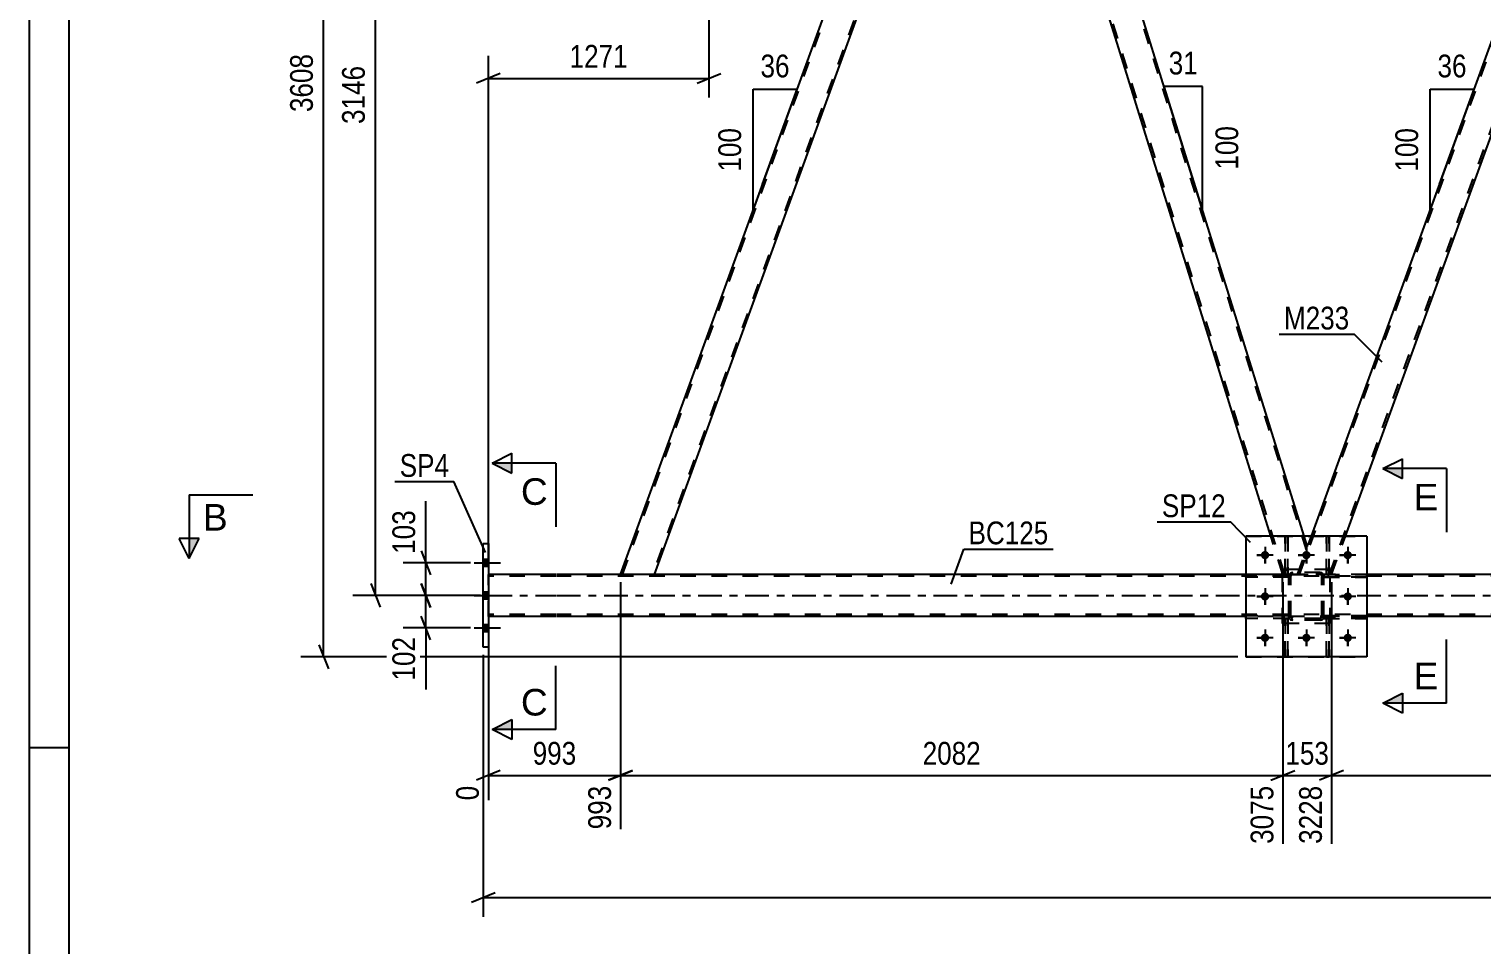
# Model space of a CAD drawing. Header units: millimetres. Extents: x 0 to 841, y 0 to 594.
# Drawn here: x 0 to 182.7, y 273.2 to 388.4 of the extents above; entities that cross this region are included whole.
import ezdxf

# ---------------------------------------------------------------- set-up
doc = ezdxf.new("R2010")
doc.units = ezdxf.units.MM
doc.linetypes.add('DXK_LINE_DOT2', pattern=[3.9198, 1.9599, -1.9599])
doc.linetypes.add('DXK_LINE_DOT3', pattern=[5.9187, 2.979, -0.9799, 0.9799, -0.9799])
doc.styles.add('Arial', font='ARIAL.TTF', dxfattribs={"height": 0.2})
doc.styles.add('Arial Narrow', font='ARIALN.TTF', dxfattribs={"height": 0.2})

# ---------------------------------------------------------------- blocks, each defined once
blk = doc.blocks.new('Unknown-247305199-1135')
at = {"color": 5, "linetype": 'Continuous'}
for p, q in [((0, 594), (0, 0)), ((5, 589), (5, 5)), ((5, 298), (0, 298))]:
    blk.add_line(p, q, dxfattribs=at)
blk = doc.blocks.new('Part-247305199-4641 - 4629')
at = {"color": 7, "linetype": 'DXK_LINE_DOT2'}
for p, q in [((158.42, 319.79), (153.02, 319.79)), ((153.02, 319.79), (153.02, 319.47)), ((157.82, 319.47), (157.82, 319.79)), ((158.42, 319.47), (158.42, 319.79)), ((158.42, 319.47), (153.02, 319.47))]:
    blk.add_line(p, q, dxfattribs=at)
blk = doc.blocks.new('Part-247305199-4647 - 4629')
at = {"color": 7, "linetype": 'DXK_LINE_DOT2'}
for p, q in [((168.22, 319.79), (162.82, 319.79)), ((162.82, 319.79), (162.82, 319.47)), ((163.42, 319.47), (163.42, 319.79)), ((168.22, 319.47), (168.22, 319.79)), ((162.82, 319.47), (168.22, 319.47))]:
    blk.add_line(p, q, dxfattribs=at)
blk = doc.blocks.new('Part-247305199-4631 - 4629')
at = {"color": 7, "linetype": 'DXK_LINE_DOT2'}
for p, q in [((163.17, 319.79), (163.17, 324.63)), ((163.17, 324.63), (163.49, 324.63)), ((163.49, 324.63), (163.49, 319.79)), ((163.17, 320.39), (163.49, 320.39)), ((163.49, 319.79), (163.17, 319.79))]:
    blk.add_line(p, q, dxfattribs=at)
blk = doc.blocks.new('Part-247305199-4696 - 4629')
at = {"color": 7, "linetype": 'DXK_LINE_DOT2'}
for p, q in [((163.17, 324.63), (163.17, 319.79)), ((163.49, 324.63), (163.17, 324.63)), ((163.49, 319.79), (163.49, 324.63)), ((163.17, 320.39), (163.49, 320.39)), ((163.17, 319.79), (163.49, 319.79))]:
    blk.add_line(p, q, dxfattribs=at)
blk = doc.blocks.new('Part-247305199-4632 - 4629')
at = {"color": 7, "linetype": 'DXK_LINE_DOT2'}
for p, q in [((157.97, 319.79), (157.97, 324.63)), ((157.97, 324.63), (158.29, 324.63)), ((158.29, 324.63), (158.29, 319.79)), ((157.97, 320.39), (158.29, 320.39)), ((158.29, 319.79), (157.97, 319.79))]:
    blk.add_line(p, q, dxfattribs=at)
blk = doc.blocks.new('Part-247305199-4698 - 4629')
at = {"color": 7, "linetype": 'DXK_LINE_DOT2'}
for p, q in [((158.42, 314.59), (153.02, 314.59)), ((153.02, 314.27), (153.02, 314.59)), ((158.42, 314.27), (153.02, 314.27)), ((157.82, 314.27), (157.82, 314.59)), ((158.42, 314.59), (158.42, 314.27))]:
    blk.add_line(p, q, dxfattribs=at)
blk = doc.blocks.new('Part-247305199-4634 - 4629')
at = {"color": 7, "linetype": 'DXK_LINE_DOT2'}
for p, q in [((162.82, 314.27), (162.82, 314.59)), ((162.82, 314.59), (168.22, 314.59)), ((168.22, 314.27), (162.82, 314.27)), ((163.42, 314.27), (163.42, 314.59)), ((168.22, 314.59), (168.22, 314.27))]:
    blk.add_line(p, q, dxfattribs=at)
blk = doc.blocks.new('Part-247305199-4699 - 4629')
at = {"color": 7, "linetype": 'DXK_LINE_DOT2'}
for p, q in [((158.42, 319.79), (153.02, 319.79)), ((153.02, 319.47), (153.02, 319.79)), ((157.82, 319.47), (157.82, 319.79)), ((158.42, 319.79), (158.42, 319.47)), ((158.42, 319.47), (153.02, 319.47))]:
    blk.add_line(p, q, dxfattribs=at)
blk = doc.blocks.new('Part-247305199-4635 - 4629')
at = {"color": 7, "linetype": 'DXK_LINE_DOT2'}
for p, q in [((162.82, 319.47), (162.82, 319.79)), ((162.82, 319.79), (168.22, 319.79)), ((163.42, 319.47), (163.42, 319.79)), ((168.22, 319.79), (168.22, 319.47)), ((168.22, 319.47), (162.82, 319.47))]:
    blk.add_line(p, q, dxfattribs=at)
blk = doc.blocks.new('Part-247305199-4638 - 4629')
at = {"color": 7, "linetype": 'DXK_LINE_DOT2'}
for p, q in [((158.42, 314.59), (153.02, 314.59)), ((153.02, 314.59), (153.02, 314.27)), ((158.42, 314.27), (153.02, 314.27)), ((157.82, 314.27), (157.82, 314.59)), ((158.42, 314.27), (158.42, 314.59))]:
    blk.add_line(p, q, dxfattribs=at)
blk = doc.blocks.new('Part-247305199-4644 - 4629')
at = {"color": 7, "linetype": 'DXK_LINE_DOT2'}
for p, q in [((168.22, 314.59), (162.82, 314.59)), ((162.82, 314.59), (162.82, 314.27)), ((162.82, 314.27), (168.22, 314.27)), ((163.42, 314.27), (163.42, 314.59)), ((168.22, 314.27), (168.22, 314.59))]:
    blk.add_line(p, q, dxfattribs=at)
blk = doc.blocks.new('Part-247305199-4648 - 4629')
at = {"color": 7, "linetype": 'DXK_LINE_DOT2'}
for p, q in [((163.49, 314.27), (163.17, 314.27)), ((163.17, 314.27), (163.17, 309.43)), ((163.49, 309.43), (163.49, 314.27)), ((163.17, 313.67), (163.49, 313.67)), ((163.17, 309.43), (163.49, 309.43))]:
    blk.add_line(p, q, dxfattribs=at)
blk = doc.blocks.new('Part-247305199-4649 - 4629')
at = {"color": 7, "linetype": 'DXK_LINE_DOT2'}
for p, q in [((158.29, 314.27), (157.97, 314.27)), ((157.97, 314.27), (157.97, 309.43)), ((158.29, 309.43), (158.29, 314.27)), ((157.97, 313.67), (158.29, 313.67)), ((157.97, 309.43), (158.29, 309.43))]:
    blk.add_line(p, q, dxfattribs=at)
blk = doc.blocks.new('Part-247305199-4650 - 4629')
at = {"color": 7, "linetype": 'DXK_LINE_DOT2'}
for p, q in [((163.62, 320.43), (157.62, 320.43)), ((157.62, 313.63), (157.62, 320.43)), ((163.62, 313.63), (163.62, 320.43)), ((163.62, 313.63), (157.62, 313.63))]:
    blk.add_line(p, q, dxfattribs=at)
blk = doc.blocks.new('Part-247305199-4651 - 4629')
at = {"color": 7, "linetype": 'DXK_LINE_DOT2'}
for p, q in [((158.42, 319.55), (158.45, 319.74)), ((158.45, 319.74), (158.42, 319.55)), ((158.68, 319.65), (158.73, 319.72)), ((158.71, 320), (158.9, 320.03)), ((158.9, 320.03), (158.71, 320)), ((158.73, 319.72), (158.81, 319.78)), ((158.81, 319.78), (158.9, 319.79)), ((162.34, 320.03), (158.9, 320.03)), ((158.9, 319.79), (162.34, 319.79)), ((162.34, 320.03), (162.52, 320)), ((162.52, 320), (162.34, 320.03)), ((162.34, 319.79), (162.43, 319.78)), ((162.43, 319.78), (162.51, 319.72)), ((162.51, 319.72), (162.56, 319.65)), ((162.78, 319.74), (162.82, 319.55)), ((162.82, 319.55), (162.78, 319.74)), ((158.42, 314.51), (158.42, 319.55)), ((158.66, 319.55), (158.68, 319.65)), ((158.66, 314.51), (158.66, 319.55)), ((162.56, 319.65), (162.58, 319.55)), ((162.58, 314.51), (162.58, 319.55)), ((162.82, 314.51), (162.82, 319.55)), ((158.45, 314.33), (158.42, 314.51)), ((158.42, 314.51), (158.45, 314.33)), ((158.68, 314.42), (158.66, 314.51)), ((158.73, 314.34), (158.68, 314.42)), ((158.81, 314.29), (158.73, 314.34)), ((158.9, 314.27), (158.81, 314.29)), ((162.34, 314.27), (158.9, 314.27)), ((162.43, 314.29), (162.34, 314.27)), ((162.51, 314.34), (162.43, 314.29)), ((162.56, 314.42), (162.51, 314.34)), ((162.58, 314.51), (162.56, 314.42)), ((162.82, 314.51), (162.78, 314.33)), ((162.78, 314.33), (162.82, 314.51)), ((158.9, 314.03), (158.71, 314.07)), ((158.71, 314.07), (158.9, 314.03)), ((162.34, 314.03), (158.9, 314.03)), ((162.52, 314.07), (162.34, 314.03)), ((162.34, 314.03), (162.52, 314.07))]:
    blk.add_line(p, q, dxfattribs=at)
at = {"color": 7, "linetype": 'DXK_LINE_DOT3'}
blk.add_line((160.62, 317.03), (160.62, 317.03), dxfattribs=at)
at = {"color": 7, "linetype": 'DXK_LINE_DOT2'}
for centre, start, end in [((158.9, 319.55), 112.5, 157.5), ((158.9, 319.55), 112.5, 157.5), ((162.34, 319.55), 22.5, 67.5), ((162.34, 319.55), 22.5, 67.5), ((158.9, 314.51), 202.5, 247.5), ((158.9, 314.51), 202.5, 247.5), ((162.34, 314.51), 292.5, 337.5), ((162.34, 314.51), 292.5, 337.5)]:
    blk.add_arc(centre, 0.48, start, end, dxfattribs=at)
blk = doc.blocks.new('Part-247305199-4652 - 4629')
at = {"color": 7, "linetype": 'DXK_LINE_DOT2'}
for p, q in [((163.17, 309.43), (163.17, 314.27)), ((163.17, 314.27), (163.49, 314.27)), ((163.49, 314.27), (163.49, 309.43)), ((163.17, 313.67), (163.49, 313.67)), ((163.49, 309.43), (163.17, 309.43))]:
    blk.add_line(p, q, dxfattribs=at)
blk = doc.blocks.new('Part-247305199-4653 - 4629')
at = {"color": 7, "linetype": 'DXK_LINE_DOT2'}
for p, q in [((157.97, 309.43), (157.97, 314.27)), ((157.97, 314.27), (158.29, 314.27)), ((158.29, 314.27), (158.29, 309.43)), ((157.97, 313.67), (158.29, 313.67)), ((158.29, 309.43), (157.97, 309.43))]:
    blk.add_line(p, q, dxfattribs=at)
blk = doc.blocks.new('Part-247305199-4664 - 4629')
at = {"color": 2, "linetype": 'Continuous'}
for p, q in [((168.22, 324.63), (153.02, 324.63)), ((153.02, 324.63), (153.02, 309.43)), ((168.22, 324.63), (168.22, 309.43)), ((168.22, 309.43), (153.02, 309.43))]:
    blk.add_line(p, q, dxfattribs=at)
blk = doc.blocks.new('Part-247305199-4665 - 4629')
at = {"color": 7, "linetype": 'DXK_LINE_DOT2'}
for p, q in [((153.02, 324.63), (168.22, 324.63)), ((153.02, 324.63), (153.02, 309.43)), ((168.22, 324.63), (168.22, 309.43)), ((153.02, 309.43), (168.22, 309.43))]:
    blk.add_line(p, q, dxfattribs=at)
blk = doc.blocks.new('Bolt-247305199-4743 - 4629')
at = {"linetype": 'Continuous'}
for points in [[(57.76, 320.83), (57.76, 321.71), (57.12, 321.71), (57.12, 320.83)], [(57.76, 320.83), (57.76, 321.71), (57.12, 321.71), (57.12, 320.83)], [(57.76, 320.83), (57.76, 321.71), (57.12, 321.71), (57.12, 320.83)], [(57.76, 316.73), (57.76, 317.61), (57.12, 317.61), (57.12, 316.73)], [(57.76, 316.73), (57.76, 317.61), (57.12, 317.61), (57.12, 316.73)], [(57.76, 312.63), (57.76, 313.51), (57.12, 313.51), (57.12, 312.63)], [(57.76, 312.63), (57.76, 313.51), (57.12, 313.51), (57.12, 312.63)], [(57.76, 312.63), (57.76, 313.51), (57.12, 313.51), (57.12, 312.63)]]:
    blk.add_hatch(color=1, dxfattribs=at).paths.add_polyline_path(points)
at = {"color": 1, "linetype": 'Continuous'}
for p, q in [((57.12, 321.71), (57.76, 321.71)), ((57.12, 321.71), (57.76, 321.71)), ((57.12, 321.71), (57.76, 321.71)), ((55.96, 321.27), (59.28, 321.27)), ((55.96, 321.27), (59.28, 321.27)), ((55.96, 321.27), (59.28, 321.27)), ((57.12, 320.83), (57.76, 320.83)), ((57.12, 320.83), (57.76, 320.83)), ((57.12, 320.83), (57.76, 320.83)), ((55.96, 317.17), (59.28, 317.17)), ((55.96, 317.17), (59.28, 317.17)), ((57.12, 317.61), (57.76, 317.61)), ((57.12, 317.61), (57.76, 317.61)), ((57.12, 316.73), (57.76, 316.73)), ((57.12, 316.73), (57.76, 316.73)), ((55.96, 313.07), (59.28, 313.07)), ((55.96, 313.07), (59.28, 313.07)), ((55.96, 313.07), (59.28, 313.07)), ((57.12, 313.51), (57.76, 313.51)), ((57.12, 313.51), (57.76, 313.51)), ((57.12, 313.51), (57.76, 313.51)), ((57.12, 312.63), (57.76, 312.63)), ((57.12, 312.63), (57.76, 312.63)), ((57.12, 312.63), (57.76, 312.63))]:
    blk.add_line(p, q, dxfattribs=at)
blk = doc.blocks.new('Part-247305199-4697 - 4629')
at = {"color": 7, "linetype": 'DXK_LINE_DOT2'}
for p, q in [((157.97, 324.63), (157.97, 319.79)), ((158.29, 324.63), (157.97, 324.63)), ((158.29, 319.79), (158.29, 324.63)), ((157.97, 320.39), (158.29, 320.39)), ((157.97, 319.79), (158.29, 319.79))]:
    blk.add_line(p, q, dxfattribs=at)
blk = doc.blocks.new('Bolt-247305199-4738 - 4629')
at = {"linetype": 'Continuous'}
for points in [[(155.94, 322.23, -1), (154.9, 322.23, -1)], [(161.14, 322.23, -1), (160.1, 322.23, -1)], [(166.34, 322.23, -1), (165.3, 322.23, -1)], [(155.94, 317.03, -1), (154.9, 317.03, -1)], [(166.34, 317.03, -1), (165.3, 317.03, -1)], [(155.94, 311.83, -1), (154.9, 311.83, -1)], [(161.14, 311.83, -1), (160.1, 311.83, -1)], [(166.34, 311.83, -1), (165.3, 311.83, -1)]]:
    blk.add_hatch(color=1, dxfattribs=at).paths.add_polyline_path(points)
at = {"color": 1, "linetype": 'Continuous'}
for p, q in [((156.46, 322.23), (154.38, 322.23)), ((155.42, 323.27), (155.42, 321.19)), ((161.66, 322.23), (159.58, 322.23)), ((160.62, 323.27), (160.62, 321.19)), ((166.86, 322.23), (164.78, 322.23)), ((165.82, 323.27), (165.82, 321.19)), ((155.42, 318.07), (155.42, 315.99)), ((165.82, 318.07), (165.82, 315.99)), ((156.46, 317.03), (154.38, 317.03)), ((166.86, 317.03), (164.78, 317.03)), ((155.42, 312.87), (155.42, 310.79)), ((160.62, 312.87), (160.62, 310.79)), ((165.82, 312.87), (165.82, 310.79)), ((156.46, 311.83), (154.38, 311.83)), ((161.66, 311.83), (159.58, 311.83)), ((166.86, 311.83), (164.78, 311.83))]:
    blk.add_line(p, q, dxfattribs=at)
blk = doc.blocks.new('Bolt-247305199-4784 - 4629')
at = {"color": 1, "linetype": 'Continuous'}
for p, q in [((154.38, 322.23), (155.07, 322.23)), ((155.42, 323.27), (155.42, 322.58)), ((155.42, 321.19), (155.42, 321.89)), ((156.46, 322.23), (155.76, 322.23)), ((159.58, 322.23), (160.27, 322.23)), ((160.62, 323.27), (160.62, 322.58)), ((160.62, 321.19), (160.62, 321.89)), ((161.66, 322.23), (160.96, 322.23)), ((164.78, 322.23), (165.47, 322.23)), ((165.82, 323.27), (165.82, 322.58)), ((165.82, 321.19), (165.82, 321.89)), ((166.86, 322.23), (166.16, 322.23)), ((155.42, 318.07), (155.42, 317.38)), ((165.82, 318.07), (165.82, 317.38)), ((154.38, 317.03), (155.07, 317.03)), ((155.42, 315.99), (155.42, 316.69)), ((156.46, 317.03), (155.76, 317.03)), ((164.78, 317.03), (165.47, 317.03)), ((165.82, 315.99), (165.82, 316.69)), ((166.86, 317.03), (166.16, 317.03)), ((155.42, 312.87), (155.42, 312.18)), ((160.62, 312.87), (160.62, 312.18)), ((165.82, 312.87), (165.82, 312.18)), ((154.38, 311.83), (155.07, 311.83)), ((155.42, 310.79), (155.42, 311.49)), ((156.46, 311.83), (155.76, 311.83)), ((159.58, 311.83), (160.27, 311.83)), ((160.62, 310.79), (160.62, 311.49)), ((161.66, 311.83), (160.96, 311.83)), ((164.78, 311.83), (165.47, 311.83)), ((165.82, 310.79), (165.82, 311.49)), ((166.86, 311.83), (166.16, 311.83))]:
    blk.add_line(p, q, dxfattribs=at)
blk = doc.blocks.new('Part-247305199-4804 - 4629')
at = {"color": 2, "linetype": 'Continuous'}
for p, q in [((66.28, 319.81), (57.76, 319.81)), ((153.02, 319.81), (66.38, 319.81)), ((323.29, 319.81), (168.22, 319.81)), ((66.28, 314.53), (57.76, 314.53)), ((153.02, 314.53), (66.38, 314.53)), ((323.29, 314.53), (168.22, 314.53))]:
    blk.add_line(p, q, dxfattribs=at)
at = {"color": 7, "linetype": 'DXK_LINE_DOT2'}
for p, q in [((57.76, 314.53), (57.76, 319.81)), ((168.22, 319.81), (153.02, 319.81)), ((66.28, 319.57), (57.76, 319.57)), ((726.7, 319.57), (66.38, 319.57)), ((66.28, 314.77), (57.76, 314.77)), ((726.7, 314.77), (66.38, 314.77)), ((168.22, 314.53), (153.02, 314.53))]:
    blk.add_line(p, q, dxfattribs=at)
at = {"color": 7, "linetype": 'DXK_LINE_DOT3'}
for p, q in [((57.76, 317.17), (66.28, 317.17)), ((66.38, 317.17), (726.7, 317.17))]:
    blk.add_line(p, q, dxfattribs=at)
blk = doc.blocks.new('Part-247305199-4836 - 4629')
at = {"color": 7, "linetype": 'DXK_LINE_DOT2'}
for p, q in [((158.42, 319.55), (158.45, 319.74)), ((158.45, 319.74), (158.42, 319.55)), ((158.68, 319.65), (158.73, 319.72)), ((158.71, 320), (158.9, 320.03)), ((158.9, 320.03), (158.71, 320)), ((158.73, 319.72), (158.81, 319.78)), ((158.81, 319.78), (158.9, 319.79)), ((162.34, 320.03), (158.9, 320.03)), ((158.9, 319.79), (162.34, 319.79)), ((162.34, 320.03), (162.52, 320)), ((162.52, 320), (162.34, 320.03)), ((162.34, 319.79), (162.43, 319.78)), ((162.43, 319.78), (162.51, 319.72)), ((162.51, 319.72), (162.56, 319.65)), ((162.78, 319.74), (162.82, 319.55)), ((162.82, 319.55), (162.78, 319.74)), ((158.42, 314.51), (158.42, 319.55)), ((158.66, 319.55), (158.68, 319.65)), ((158.66, 314.51), (158.66, 319.55)), ((162.56, 319.65), (162.58, 319.55)), ((162.58, 314.51), (162.58, 319.55)), ((162.82, 314.51), (162.82, 319.55)), ((158.45, 314.33), (158.42, 314.51)), ((158.42, 314.51), (158.45, 314.33)), ((158.68, 314.42), (158.66, 314.51)), ((158.73, 314.34), (158.68, 314.42)), ((158.81, 314.29), (158.73, 314.34)), ((158.9, 314.27), (158.81, 314.29)), ((162.34, 314.27), (158.9, 314.27)), ((162.43, 314.29), (162.34, 314.27)), ((162.51, 314.34), (162.43, 314.29)), ((162.56, 314.42), (162.51, 314.34)), ((162.58, 314.51), (162.56, 314.42)), ((162.82, 314.51), (162.78, 314.33)), ((162.78, 314.33), (162.82, 314.51)), ((158.9, 314.03), (158.71, 314.07)), ((158.71, 314.07), (158.9, 314.03)), ((162.34, 314.03), (158.9, 314.03)), ((162.52, 314.07), (162.34, 314.03)), ((162.34, 314.03), (162.52, 314.07))]:
    blk.add_line(p, q, dxfattribs=at)
at = {"color": 7, "linetype": 'DXK_LINE_DOT3'}
blk.add_line((160.62, 317.03), (160.62, 317.03), dxfattribs=at)
at = {"color": 7, "linetype": 'DXK_LINE_DOT2'}
for centre, start, end in [((158.9, 319.55), 112.5, 157.5), ((158.9, 319.55), 112.5, 157.5), ((162.34, 319.55), 22.5, 67.5), ((162.34, 319.55), 22.5, 67.5), ((158.9, 314.51), 202.5, 247.5), ((158.9, 314.51), 202.5, 247.5), ((162.34, 314.51), 292.5, 337.5), ((162.34, 314.51), 292.5, 337.5)]:
    blk.add_arc(centre, 0.48, start, end, dxfattribs=at)
blk = doc.blocks.new('Part-247305199-4837 - 4629')
at = {"color": 7, "linetype": 'DXK_LINE_DOT2'}
for p, q in [((163.62, 320.43), (157.62, 320.43)), ((157.62, 313.63), (157.62, 320.43)), ((163.62, 313.63), (163.62, 320.43)), ((163.62, 313.63), (157.62, 313.63))]:
    blk.add_line(p, q, dxfattribs=at)
blk = doc.blocks.new('Part-247305199-4858 - 4629')
at = {"color": 2, "linetype": 'Continuous'}
for p, q in [((57.12, 323.67), (57.76, 323.67)), ((57.12, 310.67), (57.12, 323.67)), ((57.76, 323.67), (57.76, 310.67)), ((57.76, 310.67), (57.12, 310.67))]:
    blk.add_line(p, q, dxfattribs=at)
blk = doc.blocks.new('Part-247305199-4949 - 4629')
at = {"color": 7, "linetype": 'DXK_LINE_DOT2'}
for p, q in [((159.77, 319.81), (203.89, 441.03)), ((163.51, 319.81), (207.63, 441.03)), ((203.49, 440.63), (203.63, 441.03)), ((207.89, 441.03), (203.63, 441.03)), ((206.34, 436.78), (207.89, 441.03)), ((159.51, 319.81), (161.27, 324.63)), ((163.77, 319.81), (165.53, 324.63)), ((163.77, 319.81), (159.51, 319.81))]:
    blk.add_line(p, q, dxfattribs=at)
at = {"color": 2, "linetype": 'Continuous'}
for p, q in [((161.27, 324.63), (203.49, 440.63)), ((165.53, 324.63), (206.34, 436.78))]:
    blk.add_line(p, q, dxfattribs=at)
blk = doc.blocks.new('Part-247305199-4954 - 4629')
at = {"color": 2, "linetype": 'Continuous'}
for p, q in [((74.38, 319.81), (118.35, 440.63)), ((78.64, 319.81), (121.21, 436.78))]:
    blk.add_line(p, q, dxfattribs=at)
at = {"color": 7, "linetype": 'DXK_LINE_DOT2'}
for p, q in [((74.63, 319.81), (118.75, 441.03)), ((122.5, 441.03), (78.38, 319.81)), ((118.5, 441.03), (118.35, 440.63)), ((122.76, 441.03), (118.5, 441.03)), ((121.21, 436.78), (122.76, 441.03)), ((78.64, 319.81), (74.38, 319.81))]:
    blk.add_line(p, q, dxfattribs=at)
blk = doc.blocks.new('Part-247305199-4959 - 4629')
at = {"color": 2, "linetype": 'Continuous'}
for p, q in [((122.61, 440.63), (121.21, 436.78)), ((160.35, 324.63), (124.2, 440.63)), ((156.16, 324.63), (121.21, 436.78))]:
    blk.add_line(p, q, dxfattribs=at)
at = {"color": 7, "linetype": 'DXK_LINE_DOT2'}
for p, q in [((122.76, 441.03), (122.61, 440.63)), ((124.07, 441.03), (122.76, 441.03)), ((160.64, 322.91), (123.82, 441.03)), ((124.2, 440.63), (124.07, 441.03)), ((157.92, 319.81), (121.34, 437.15)), ((157.67, 319.81), (156.16, 324.63)), ((160.78, 323.28), (160.35, 324.63)), ((159.51, 319.81), (160.78, 323.28)), ((157.67, 319.81), (159.51, 319.81))]:
    blk.add_line(p, q, dxfattribs=at)
blk = doc.blocks.new('StraightDimension-247305199-54477 - 4629')
at = {"color": 7, "linetype": 'Continuous'}
for p, q in [((74.38, 318.81), (74.38, 287.75)), ((57.76, 313.53), (57.76, 291.4)), ((59.26, 295.13), (56.26, 293.93)), ((57.76, 294.53), (74.38, 294.53)), ((72.88, 293.93), (75.88, 295.13))]:
    blk.add_line(p, q, dxfattribs=at)
at = {"color": 0}
blk.add_wipeout([(69.41, 295.28), (69.41, 299.48), (62.73, 299.48), (62.73, 295.28)], dxfattribs=at)
at = {"color": 0, "linetype": 'Continuous'}
for points in [[(57.16, 293.83), (52.96, 293.83), (52.96, 290.8), (57.16, 290.8)], [(73.78, 293.83), (69.58, 293.83), (69.58, 287.15), (73.78, 287.15)]]:
    blk.add_wipeout(points, dxfattribs=at)
at = {"color": 3, "style": 'Arial Narrow'}
blk.add_text('993', height=2.863, dxfattribs=at).set_placement((63.33, 295.88))
at = {"color": 3, "linetype": 'Continuous', "style": 'Arial Narrow'}
for s, height, p in [('0', 2.86, (56.56, 291.4)), ('993', 2.863, (73.18, 287.75))]:
    blk.add_text(s, height=height, rotation=90.0002, dxfattribs=at).set_placement(p)
blk = doc.blocks.new('StraightDimension-247305199-54475 - 4629')
at = {"color": 7, "linetype": 'Continuous'}
for p, q in [((157.67, 318.81), (157.67, 285.92)), ((163.77, 318.81), (163.77, 285.92)), ((156.17, 293.93), (159.17, 295.13)), ((157.67, 294.53), (163.77, 294.53)), ((165.27, 295.13), (162.27, 293.93))]:
    blk.add_line(p, q, dxfattribs=at)
at = {"color": 0}
blk.add_wipeout([(164.06, 295.28), (164.06, 299.48), (157.38, 299.48), (157.38, 295.28)], dxfattribs=at)
at = {"color": 0, "linetype": 'Continuous'}
blk.add_wipeout([(163.17, 293.83), (158.97, 293.83), (158.97, 285.32), (163.17, 285.32)], dxfattribs=at)
at = {"color": 3, "style": 'Arial Narrow'}
blk.add_text('153', height=2.863, dxfattribs=at).set_placement((157.98, 295.88))
at = {"color": 3, "linetype": 'Continuous', "style": 'Arial Narrow'}
blk.add_text('3228', height=2.863, rotation=90.0002, dxfattribs=at).set_placement((162.57, 285.92))
blk = doc.blocks.new('StraightDimension-247305199-54078 - 4629')
at = {"color": 7, "linetype": 'Continuous'}
for p, q in [((37.64, 452.26), (36.44, 455.26)), ((87.65, 453.76), (34.19, 453.76)), ((37.04, 309.43), (37.04, 453.76)), ((36.44, 310.93), (37.64, 307.93)), ((152.02, 309.43), (34.19, 309.43))]:
    blk.add_line(p, q, dxfattribs=at)
at = {"color": 0}
blk.add_wipeout([(36.29, 385.85), (32.09, 385.85), (32.09, 377.34), (36.29, 377.34)], dxfattribs=at)
at = {"color": 3, "style": 'Arial Narrow'}
blk.add_text('3608', height=2.863, rotation=90.0002, dxfattribs=at).set_placement((35.69, 377.94))
blk = doc.blocks.new('AngleDimension-247305199-54240 - 4629')
at = {"color": 7, "linetype": 'Continuous'}
for p, q in [((91.04, 380.8), (96.58, 380.8)), ((91.04, 365.58), (96.58, 380.8)), ((91.04, 365.58), (91.04, 380.8)), ((92.23, 368.86), (96.58, 380.8))]:
    blk.add_line(p, q, dxfattribs=at)
at = {"color": 0}
for points in [[(96.24, 381.7), (96.24, 385.9), (91.38, 385.9), (91.38, 381.7)], [(90.14, 376.53), (85.94, 376.53), (85.94, 369.85), (90.14, 369.85)]]:
    blk.add_wipeout(points, dxfattribs=at)
at = {"color": 3, "style": 'Arial Narrow'}
blk.add_text('36', height=2.863, dxfattribs=at).set_placement((91.98, 382.3))
blk.add_text('100', height=2.863, rotation=90.0002, dxfattribs=at).set_placement((89.54, 370.45))
blk = doc.blocks.new('AngleDimension-247305199-54269 - 4629')
at = {"color": 7, "linetype": 'Continuous'}
for p, q in [((176.17, 380.8), (181.71, 380.8)), ((176.17, 365.58), (181.71, 380.8)), ((176.17, 365.58), (176.17, 380.8)), ((177.36, 368.86), (181.71, 380.8))]:
    blk.add_line(p, q, dxfattribs=at)
at = {"color": 0}
for points in [[(181.37, 381.7), (181.37, 385.9), (176.51, 385.9), (176.51, 381.7)], [(175.27, 376.53), (171.07, 376.53), (171.07, 369.85), (175.27, 369.85)]]:
    blk.add_wipeout(points, dxfattribs=at)
at = {"color": 3, "style": 'Arial Narrow'}
blk.add_text('36', height=2.863, dxfattribs=at).set_placement((177.11, 382.3))
blk.add_text('100', height=2.863, rotation=90.0002, dxfattribs=at).set_placement((174.67, 370.45))
blk = doc.blocks.new('StraightDimension-247305199-54476 - 4629')
at = {"color": 7, "linetype": 'Continuous'}
for p, q in [((74.38, 318.81), (74.38, 287.75)), ((157.67, 318.81), (157.67, 285.92)), ((75.88, 295.13), (72.88, 293.93)), ((74.38, 294.53), (157.67, 294.53)), ((156.17, 293.93), (159.17, 295.13))]:
    blk.add_line(p, q, dxfattribs=at)
at = {"color": 0}
blk.add_wipeout([(120.28, 295.28), (120.28, 299.48), (111.77, 299.48), (111.77, 295.28)], dxfattribs=at)
at = {"color": 0, "linetype": 'Continuous'}
blk.add_wipeout([(157.07, 293.83), (152.87, 293.83), (152.87, 285.32), (157.07, 285.32)], dxfattribs=at)
at = {"color": 3, "style": 'Arial Narrow'}
blk.add_text('2082', height=2.863, dxfattribs=at).set_placement((112.37, 295.88))
at = {"color": 3, "linetype": 'Continuous', "style": 'Arial Narrow'}
blk.add_text('3075', height=2.863, rotation=90.0002, dxfattribs=at).set_placement((156.47, 285.92))
blk = doc.blocks.new('StraightDimension-247305199-5794 - 4629')
at = {"color": 7, "linetype": 'Continuous'}
for p, q in [((57.12, 309.67), (57.12, 276.76)), ((58.62, 279.76), (55.62, 278.56)), ((57.12, 279.16), (781.63, 279.16))]:
    blk.add_line(p, q, dxfattribs=at)
blk = doc.blocks.new('AngleDimension-247305199-54254 - 4629')
at = {"color": 7, "linetype": 'Continuous'}
for p, q in [((145.12, 373.51), (142.73, 381.17)), ((147.55, 381.17), (142.73, 381.17)), ((147.55, 365.71), (142.73, 381.17)), ((147.55, 365.71), (147.55, 381.17))]:
    blk.add_line(p, q, dxfattribs=at)
at = {"color": 0}
for points in [[(147.57, 382.07), (147.57, 386.27), (142.71, 386.27), (142.71, 382.07)], [(152.65, 376.78), (148.45, 376.78), (148.45, 370.1), (152.65, 370.1)]]:
    blk.add_wipeout(points, dxfattribs=at)
at = {"color": 3, "style": 'Arial Narrow'}
blk.add_text('31', height=2.863, dxfattribs=at).set_placement((143.31, 382.67))
blk.add_text('100', height=2.863, rotation=90.0002, dxfattribs=at).set_placement((152.05, 370.7))
blk = doc.blocks.new('StraightDimension-247305199-54093 - 4629')
at = {"color": 7, "linetype": 'Continuous'}
for p, q in [((85.5, 440.03), (85.5, 379.77)), ((57.76, 320.81), (57.76, 385.02)), ((59.26, 382.77), (56.26, 381.57)), ((57.76, 382.17), (85.5, 382.17)), ((84, 381.57), (87, 382.77))]:
    blk.add_line(p, q, dxfattribs=at)
at = {"color": 0}
blk.add_wipeout([(75.88, 382.92), (75.88, 387.12), (67.37, 387.12), (67.37, 382.92)], dxfattribs=at)
at = {"color": 3, "style": 'Arial Narrow'}
blk.add_text('1271', height=2.863, dxfattribs=at).set_placement((67.97, 383.52))
blk = doc.blocks.new('StraightDimension-247305199-54126 - 4629')
at = {"color": 7, "linetype": 'Continuous'}
for p, q in [((49.3, 322.77), (50.5, 319.77)), ((55.49, 321.27), (47.05, 321.27)), ((49.9, 317.15), (49.9, 321.27)), ((50.5, 315.65), (49.3, 318.65)), ((55.49, 317.15), (47.05, 317.15))]:
    blk.add_line(p, q, dxfattribs=at)
at = {"color": 0}
blk.add_wipeout([(49.15, 328.48), (44.95, 328.48), (44.95, 321.79), (49.15, 321.79)], dxfattribs=at)
at = {"color": 7, "linetype": 'Continuous'}
blk.add_line((49.9, 321.27), (49.9, 329), dxfattribs=at)
blk.add_line((49.9, 321.27), (49.9, 329), dxfattribs=at)
at = {"color": 3, "style": 'Arial Narrow'}
blk.add_text('103', height=2.863, rotation=90.0002, dxfattribs=at).set_placement((48.55, 322.39))
blk = doc.blocks.new('StraightDimension-247305199-54127 - 4629')
at = {"color": 7, "linetype": 'Continuous'}
for p, q in [((49.3, 318.65), (50.5, 315.65)), ((55.49, 317.15), (47.05, 317.15)), ((49.9, 313.07), (49.9, 317.15)), ((50.5, 311.57), (49.3, 314.57)), ((55.49, 313.07), (47.05, 313.07))]:
    blk.add_line(p, q, dxfattribs=at)
at = {"color": 0}
blk.add_wipeout([(49.15, 312.54), (44.95, 312.54), (44.95, 305.86), (49.15, 305.86)], dxfattribs=at)
at = {"color": 7, "linetype": 'Continuous'}
blk.add_line((49.9, 313.07), (49.9, 305.33), dxfattribs=at)
blk.add_line((49.9, 313.07), (49.9, 305.33), dxfattribs=at)
at = {"color": 3, "style": 'Arial Narrow'}
blk.add_text('102', height=2.863, rotation=90.0002, dxfattribs=at).set_placement((48.55, 306.46))
blk = doc.blocks.new('StraightDimension-247305199-54154 - 4629')
at = {"color": 7, "linetype": 'Continuous'}
for p, q in [((44.17, 441.53), (42.97, 444.53)), ((84.5, 443.03), (40.72, 443.03)), ((43.57, 317.17), (43.57, 443.03)), ((42.97, 318.67), (44.17, 315.67)), ((56.76, 317.17), (40.72, 317.17))]:
    blk.add_line(p, q, dxfattribs=at)
at = {"color": 0}
blk.add_wipeout([(42.82, 384.36), (38.62, 384.36), (38.62, 375.84), (42.82, 375.84)], dxfattribs=at)
at = {"color": 3, "style": 'Arial Narrow'}
blk.add_text('3146', height=2.863, rotation=90.0002, dxfattribs=at).set_placement((42.22, 376.44))
blk = doc.blocks.new('StraightDimension-247305199-54474 - 4629')
at = {"color": 7, "linetype": 'Continuous'}
for p, q in [((163.77, 318.81), (163.77, 285.92)), ((242.8, 318.81), (242.8, 285.92)), ((165.27, 295.13), (162.27, 293.93)), ((163.77, 294.53), (242.8, 294.53)), ((241.3, 293.93), (244.3, 295.13))]:
    blk.add_line(p, q, dxfattribs=at)
at = {"color": 0}
blk.add_wipeout([(207.54, 295.28), (207.54, 299.48), (199.03, 299.48), (199.03, 295.28)], dxfattribs=at)
at = {"color": 0, "linetype": 'Continuous'}
blk.add_wipeout([(242.2, 293.83), (238, 293.83), (238, 285.32), (242.2, 285.32)], dxfattribs=at)
at = {"color": 3, "style": 'Arial Narrow'}
blk.add_text('1976', height=2.863, dxfattribs=at).set_placement((199.63, 295.88))
at = {"color": 3, "linetype": 'Continuous', "style": 'Arial Narrow'}
blk.add_text('5204', height=2.863, rotation=90.0002, dxfattribs=at).set_placement((241.6, 285.92))
blk = doc.blocks.new('Mark-247305199-4660 - 4629')
at = {"color": 0}
blk.add_wipeout([(150.49, 327), (150.49, 330), (142.45, 330), (142.45, 327)], dxfattribs=at)
blk.add_wipeout([(150.49, 327), (150.49, 330), (142.45, 330), (142.45, 327)], dxfattribs=at)
at = {"color": 30, "linetype": 'Continuous'}
for p in [(141.85, 326.4), (153.6, 323.82)]:
    blk.add_line(p, (151.09, 326.4), dxfattribs=at)
at = {"color": 3, "style": 'Arial Narrow'}
blk.add_text('SP12', height=2.863, dxfattribs=at).set_placement((142.45, 327))
blk = doc.blocks.new('Mark-247305199-4800 - 4629')
at = {"color": 0}
blk.add_wipeout([(128.19, 323.59), (128.19, 326.59), (118.14, 326.59), (118.14, 323.59)], dxfattribs=at)
blk.add_wipeout([(128.19, 323.59), (128.19, 326.59), (118.14, 326.59), (118.14, 323.59)], dxfattribs=at)
at = {"color": 30, "linetype": 'Continuous'}
for p, q in [((115.95, 318.57), (117.54, 322.99)), ((117.54, 322.99), (128.79, 322.99))]:
    blk.add_line(p, q, dxfattribs=at)
at = {"color": 3, "style": 'Arial Narrow'}
blk.add_text('BC125', height=2.863, dxfattribs=at).set_placement((118.14, 323.59))
blk = doc.blocks.new('Mark-247305199-4854 - 4629')
at = {"color": 0}
blk.add_wipeout([(52.82, 332.07), (52.82, 335.07), (46.61, 335.07), (46.61, 332.07)], dxfattribs=at)
blk.add_wipeout([(52.82, 332.07), (52.82, 335.07), (46.61, 335.07), (46.61, 332.07)], dxfattribs=at)
at = {"color": 30, "linetype": 'Continuous'}
for p in [(46.01, 331.47), (57.39, 322.54)]:
    blk.add_line(p, (53.42, 331.47), dxfattribs=at)
at = {"color": 3, "style": 'Arial Narrow'}
blk.add_text('SP4', height=2.863, dxfattribs=at).set_placement((46.61, 332.07))
blk = doc.blocks.new('SectionMark-247305199-6004 - 4629')
at = {"linetype": 'Continuous'}
blk.add_hatch(color=6, dxfattribs=at).paths.add_polyline_path([(20.12, 324.31), (21.37, 324.31), (20.12, 321.81)])
at = {"color": 6, "linetype": 'Continuous'}
for p, q in [((20.12, 329.81), (28.12, 329.81)), ((20.12, 329.81), (20.12, 321.81)), ((20.12, 321.81), (18.87, 324.31)), ((21.37, 324.31), (18.87, 324.31)), ((20.12, 321.81), (21.37, 324.31))]:
    blk.add_line(p, q, dxfattribs=at)
at = {"color": 0, "linetype": 'Continuous'}
blk.add_wipeout([(24.98, 325.31), (24.98, 328.81), (21.87, 328.81), (21.87, 325.31)], dxfattribs=at)
at = {"color": 3, "linetype": 'Continuous', "style": 'Arial'}
blk.add_text('B', height=3.34, dxfattribs=at).set_placement((21.87, 325.31))
blk = doc.blocks.new('SectionMark-247305199-6006 - 4629')
at = {"linetype": 'Continuous'}
for points in [[(60.72, 333.8), (60.72, 332.55), (58.22, 333.8)], [(60.72, 301.56), (60.72, 300.31), (58.22, 300.31)]]:
    blk.add_hatch(color=6, dxfattribs=at).paths.add_polyline_path(points)
at = {"color": 6, "linetype": 'Continuous'}
for p, q in [((58.22, 333.8), (60.72, 335.05)), ((60.72, 332.55), (60.72, 335.05)), ((66.22, 333.8), (58.22, 333.8)), ((58.22, 333.8), (60.72, 332.55)), ((66.22, 333.8), (66.22, 325.8)), ((66.22, 300.31), (66.22, 308.31)), ((58.22, 300.31), (60.72, 301.56)), ((60.72, 301.56), (60.72, 299.06)), ((66.22, 300.31), (58.22, 300.31)), ((60.72, 299.06), (58.22, 300.31))]:
    blk.add_line(p, q, dxfattribs=at)
at = {"color": 0, "linetype": 'Continuous'}
for points in [[(65.22, 328.55), (65.22, 332.05), (61.85, 332.05), (61.85, 328.55)], [(65.22, 302.06), (65.22, 305.56), (61.85, 305.56), (61.85, 302.06)]]:
    blk.add_wipeout(points, dxfattribs=at)
at = {"color": 3, "linetype": 'Continuous', "style": 'Arial'}
for p in [(61.85, 328.55), (61.85, 302.06)]:
    blk.add_text('C', height=3.34, dxfattribs=at).set_placement(p)
blk = doc.blocks.new('SectionMark-247305199-6014 - 4629')
at = {"linetype": 'Continuous'}
for points in [[(172.72, 333.1), (172.72, 331.85), (170.22, 333.1)], [(172.72, 304.87), (172.72, 303.62), (170.22, 303.62)]]:
    blk.add_hatch(color=6, dxfattribs=at).paths.add_polyline_path(points)
at = {"color": 6, "linetype": 'Continuous'}
for p, q in [((170.22, 333.1), (172.72, 334.35)), ((172.72, 331.85), (172.72, 334.35)), ((178.22, 333.1), (170.22, 333.1)), ((170.22, 333.1), (172.72, 331.85)), ((178.22, 333.1), (178.22, 325.1)), ((178.22, 303.62), (178.22, 311.62)), ((170.22, 303.62), (172.72, 304.87)), ((178.22, 303.62), (170.22, 303.62)), ((172.72, 302.37), (170.22, 303.62)), ((172.72, 304.87), (172.72, 302.37))]:
    blk.add_line(p, q, dxfattribs=at)
at = {"color": 0, "linetype": 'Continuous'}
for points in [[(177.22, 327.85), (177.22, 331.35), (174.11, 331.35), (174.11, 327.85)], [(177.22, 305.37), (177.22, 308.87), (174.11, 308.87), (174.11, 305.37)]]:
    blk.add_wipeout(points, dxfattribs=at)
at = {"color": 3, "linetype": 'Continuous', "style": 'Arial'}
for p in [(174.11, 327.85), (174.11, 305.37)]:
    blk.add_text('E', height=3.34, dxfattribs=at).set_placement(p)
blk = doc.blocks.new('Mark-247305199-54219 - 4629')
at = {"color": 0}
blk.add_wipeout([(166.02, 350.6), (166.02, 353.6), (157.8, 353.6), (157.8, 350.6)], dxfattribs=at)
blk.add_wipeout([(166.02, 350.6), (166.02, 353.6), (157.8, 353.6), (157.8, 350.6)], dxfattribs=at)
at = {"color": 30, "linetype": 'Continuous'}
for p in [(157.2, 350), (170.16, 346.47)]:
    blk.add_line(p, (166.62, 350), dxfattribs=at)
at = {"color": 3, "style": 'Arial Narrow'}
blk.add_text('M233', height=2.863, dxfattribs=at).set_placement((157.8, 350.6))

msp = doc.modelspace()

# ---------------------------------------------------------------- block references
for name in ['Unknown-247305199-1135', 'Part-247305199-4954 - 4629', 'Part-247305199-4959 - 4629', 'Part-247305199-4949 - 4629', 'Part-247305199-4858 - 4629', 'Part-247305199-4664 - 4629', 'Part-247305199-4665 - 4629', 'Part-247305199-4632 - 4629', 'Part-247305199-4697 - 4629', 'Part-247305199-4631 - 4629', 'Part-247305199-4696 - 4629', 'Bolt-247305199-4743 - 4629', 'Bolt-247305199-4738 - 4629', 'Bolt-247305199-4784 - 4629', 'Part-247305199-4804 - 4629', 'Part-247305199-4641 - 4629', 'Part-247305199-4699 - 4629', 'Part-247305199-4650 - 4629', 'Part-247305199-4837 - 4629', 'Part-247305199-4651 - 4629', 'Part-247305199-4836 - 4629', 'Part-247305199-4647 - 4629', 'Part-247305199-4635 - 4629', 'Part-247305199-4698 - 4629', 'Part-247305199-4638 - 4629', 'Part-247305199-4649 - 4629', 'Part-247305199-4653 - 4629', 'Part-247305199-4634 - 4629', 'Part-247305199-4644 - 4629', 'Part-247305199-4648 - 4629', 'Part-247305199-4652 - 4629']:
    msp.add_blockref(name, (0, 0))

# ---------------------------------------------------------------- next in the draw order: block references
for name in ['AngleDimension-247305199-54269 - 4629', 'StraightDimension-247305199-54477 - 4629', 'StraightDimension-247305199-54475 - 4629']:
    msp.add_blockref(name, (0, 0))

# ---------------------------------------------------------------- next in the draw order: block references
msp.add_blockref('StraightDimension-247305199-54078 - 4629', (0, 0))

# ---------------------------------------------------------------- next in the draw order: block references
for name in ['AngleDimension-247305199-54240 - 4629', 'StraightDimension-247305199-54476 - 4629']:
    msp.add_blockref(name, (0, 0))

# ---------------------------------------------------------------- next in the draw order: block references
msp.add_blockref('StraightDimension-247305199-5794 - 4629', (0, 0))

# ---------------------------------------------------------------- next in the draw order: block references
for name in ['StraightDimension-247305199-54093 - 4629', 'AngleDimension-247305199-54254 - 4629', 'Mark-247305199-54219 - 4629', 'Mark-247305199-4660 - 4629', 'Mark-247305199-4800 - 4629', 'StraightDimension-247305199-54474 - 4629']:
    msp.add_blockref(name, (0, 0))

# ---------------------------------------------------------------- next in the draw order: block references
msp.add_blockref('StraightDimension-247305199-54126 - 4629', (0, 0))

# ---------------------------------------------------------------- next in the draw order: block references
msp.add_blockref('StraightDimension-247305199-54127 - 4629', (0, 0))

# ---------------------------------------------------------------- next in the draw order: block references
msp.add_blockref('StraightDimension-247305199-54154 - 4629', (0, 0))

# ---------------------------------------------------------------- next in the draw order: block references
msp.add_blockref('Mark-247305199-4854 - 4629', (0, 0))

# ---------------------------------------------------------------- next in the draw order: block references
msp.add_blockref('SectionMark-247305199-6004 - 4629', (0, 0))

# ---------------------------------------------------------------- next in the draw order: block references
for name in ['SectionMark-247305199-6006 - 4629', 'SectionMark-247305199-6014 - 4629']:
    msp.add_blockref(name, (0, 0))

doc.saveas('drawing.dxf')
